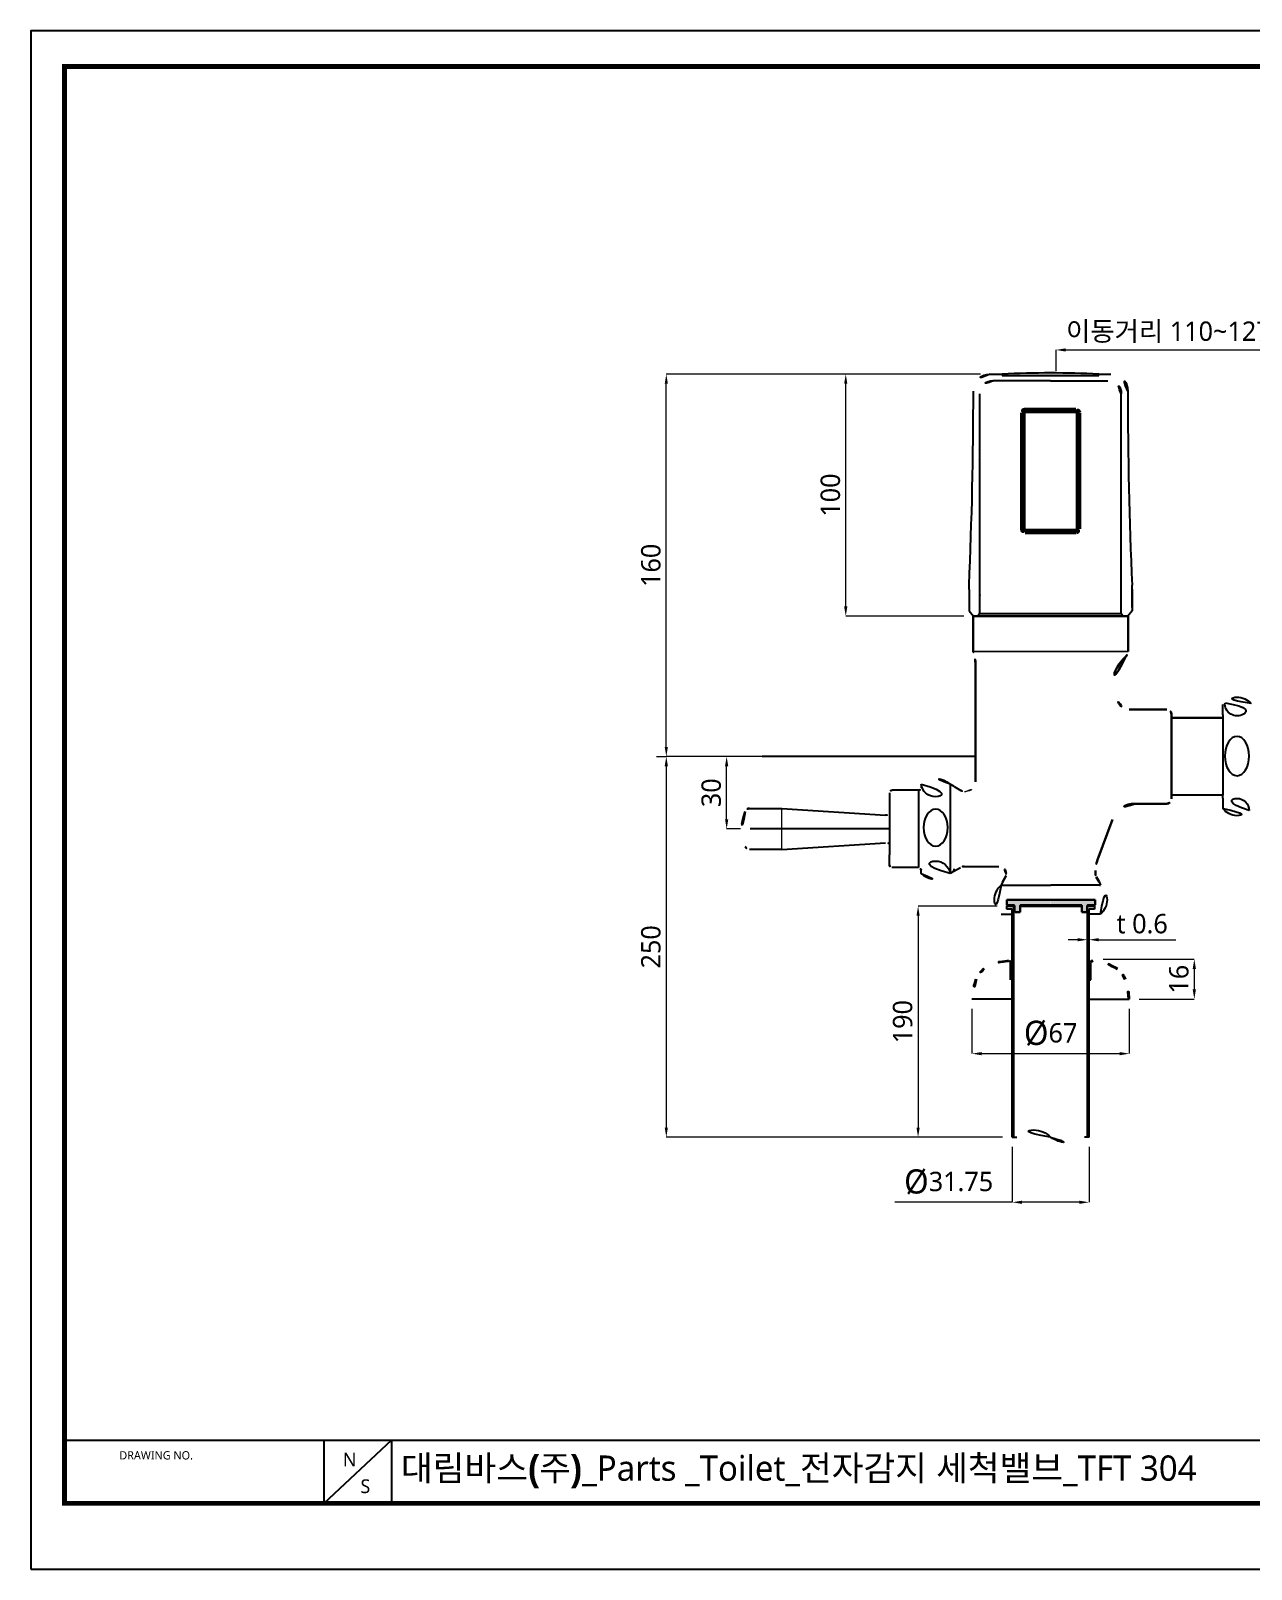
# Model space of a CAD drawing. Extents: x 16296660632 to 16296679194, y -37409619871 to -37409617011.
# Drawn here: x 16296678326 to 16296678831, y -37409617647 to -37409617011 of the extents above; entities that cross this region are included whole.
import ezdxf

# ---------------------------------------------------------------- set-up
doc = ezdxf.new("R2010")
doc.units = 0
doc.header["$LTSCALE"] = 10
doc.header["$MEASUREMENT"] = 0
doc.header["$PDMODE"] = 3
doc.header["$PDSIZE"] = -10
doc.layers.get('0').update_dxf_attribs({"linetype": 'CONTINUOUS'})
doc.layers.get('DEFPOINTS').update_dxf_attribs({"linetype": 'CONTINUOUS'})
for name, color, linetype in [('7보라', 6, 'CONTINUOUS'), ('DIM & TEXT', 4, 'CONTINUOUS'), ('DWG', 7, 'CONTINUOUS')]:
    doc.layers.add(name, color=color, linetype=linetype)
doc.layers.add('THIN LINE', color=3, linetype='CONTINUOUS', lineweight=9)
doc.styles.add('Daelim Dimension', font='')
doc.styles.get('Daelim Dimension').set_extended_font_data('NanumGothic')
doc.dimstyles.new('DEFAULT', dxfattribs={"dimscale": 2, "dimtxt": 2, "dimasz": 2, "dimexe": 0, "dimexo": 2, "dimgap": 1, "dimtad": 1, "dimdec": 1, "dimzin": 9, "dimdsep": 46, "dimtxsty": 'Daelim Dimension', "dimcen": 0.5, "dimclrd": 252, "dimclre": 252, "dimclrt": 3, "dimadec": 1, "dimazin": 0, "dimtfac": 1, "dimtdec": 1, "dimtix": 1, "dimtmove": 0, "dimatfit": 3, "dimfxl": 1, "dimtolj": 1, "dimtzin": 1, "dimlwd": 9, "dimlwe": 9, "dimarcsym": 0})

# ---------------------------------------------------------------- blocks, each defined once
blk = doc.blocks.new('*D0')
at = {"color": 5, "lineweight": 9, "ltscale": 0.5, "transparency": 16777216}
for p, q in [((16296678731.926479, -37409617472.202583), (16296678731.926479, -37409617495.110069)), ((16296678763.676479, -37409617472.202583), (16296678763.676479, -37409617495.110069)), ((16296678731.926479, -37409617495.110069), (16296678683.394291, -37409617495.110069)), ((16296678759.676479, -37409617495.110069), (16296678735.926479, -37409617495.110069))]:
    blk.add_line(p, q, dxfattribs=at)
at = {"color": 5, "ltscale": 0.5, "transparency": 16777216}
for points in [[(16296678735.926479, -37409617494.443413), (16296678735.926479, -37409617495.776733), (16296678731.926479, -37409617495.110069)], [(16296678759.676479, -37409617494.443413), (16296678759.676479, -37409617495.776733), (16296678763.676479, -37409617495.110069)]]:
    blk.add_solid(points, dxfattribs=at)
at = {"layer": 'DEFPOINTS', "color": 0, "ltscale": 0.5, "transparency": 16777216}
for p in [(16296678731.926479, -37409617468.202583), (16296678763.676479, -37409617468.202583), (16296678763.676479, -37409617495.110069)]:
    blk.add_point(p, dxfattribs=at)
at = {"color": 7, "ltscale": 0.5, "transparency": 16777216, "insert": (16296678705.660391, -37409617486.722366), "char_height": 8, "attachment_point": 5, "style": 'Daelim Dimension'}
blk.add_mtext('\\A1;{\\H1.25x;\\C256;Ø}31.75', dxfattribs=at)
blk = doc.blocks.new('*D1')
at = {"color": 5, "lineweight": 9, "ltscale": 0.5, "transparency": 16777216}
for p, q in [((16296678725.70148, -37409617372.68738), (16296678693.02243, -37409617372.68738)), ((16296678693.02243, -37409617376.68738), (16296678693.02243, -37409617464.20258)), ((16296678727.92648, -37409617468.20258), (16296678693.02243, -37409617468.20258))]:
    blk.add_line(p, q, dxfattribs=at)
at = {"color": 5, "ltscale": 0.5, "transparency": 16777216}
for points in [[(16296678692.35576, -37409617376.68738), (16296678693.6891, -37409617376.68738), (16296678693.02243, -37409617372.68738)], [(16296678692.35576, -37409617464.20258), (16296678693.6891, -37409617464.20258), (16296678693.02243, -37409617468.20258)]]:
    blk.add_solid(points, dxfattribs=at)
at = {"layer": 'DEFPOINTS', "color": 0, "ltscale": 0.5, "transparency": 16777216}
for p in [(16296678729.70148, -37409617372.68738), (16296678693.02243, -37409617468.20258), (16296678731.92648, -37409617468.20258)]:
    blk.add_point(p, dxfattribs=at)
at = {"color": 7, "ltscale": 0.5, "transparency": 16777216, "insert": (16296678686.66764, -37409617420.44498), "char_height": 8, "attachment_point": 5, "rotation": 90, "style": 'Daelim Dimension'}
blk.add_mtext('\\A1;190', dxfattribs=at)
blk = doc.blocks.new('*D2')
at = {"color": 5, "lineweight": 9, "ltscale": 0.5, "transparency": 16777216}
for p, q in [((16296678712.79266, -37409617310.844749), (16296678613.93437, -37409617310.844749)), ((16296678613.93437, -37409617336.777733), (16296678613.93437, -37409617314.844749)), ((16296678619.68782, -37409617340.777733), (16296678613.93437, -37409617340.777733))]:
    blk.add_line(p, q, dxfattribs=at)
at = {"color": 5, "ltscale": 0.5, "transparency": 16777216}
for points in [[(16296678613.26771, -37409617314.844749), (16296678614.60104, -37409617314.844749), (16296678613.93437, -37409617310.844749)], [(16296678613.26771, -37409617336.777733), (16296678614.60104, -37409617336.777733), (16296678613.93437, -37409617340.777733)]]:
    blk.add_solid(points, dxfattribs=at)
at = {"layer": 'DEFPOINTS', "color": 0, "ltscale": 0.5, "transparency": 16777216}
for p in [(16296678613.93437, -37409617310.844749), (16296678716.79266, -37409617310.844749), (16296678623.68782, -37409617340.777733)]:
    blk.add_point(p, dxfattribs=at)
at = {"color": 7, "ltscale": 0.5, "transparency": 16777216, "insert": (16296678607.57386, -37409617325.811241), "char_height": 8, "attachment_point": 5, "rotation": 90, "style": 'Daelim Dimension'}
blk.add_mtext('\\A1;30', dxfattribs=at)
blk = doc.blocks.new('*D3')
at = {"color": 5, "lineweight": 9, "ltscale": 0.5, "transparency": 16777216}
for p, q in [((16296678718.86508, -37409617152.762177), (16296678589.000059, -37409617152.762177)), ((16296678589.000059, -37409617306.844749), (16296678589.000059, -37409617156.762177)), ((16296678651.277769, -37409617310.844749), (16296678589.000059, -37409617310.844749))]:
    blk.add_line(p, q, dxfattribs=at)
at = {"color": 5, "ltscale": 0.5, "transparency": 16777216}
for points in [[(16296678588.333389, -37409617156.762177), (16296678589.666719, -37409617156.762177), (16296678589.000059, -37409617152.762177)], [(16296678588.333389, -37409617306.844749), (16296678589.666719, -37409617306.844749), (16296678589.000059, -37409617310.844749)]]:
    blk.add_solid(points, dxfattribs=at)
at = {"layer": 'DEFPOINTS', "color": 0, "ltscale": 0.5, "transparency": 16777216}
for p in [(16296678589.000059, -37409617152.762177), (16296678722.86508, -37409617152.762177), (16296678655.277769, -37409617310.844749)]:
    blk.add_point(p, dxfattribs=at)
at = {"color": 7, "ltscale": 0.5, "transparency": 16777216, "insert": (16296678582.645269, -37409617231.803467), "char_height": 8, "attachment_point": 5, "rotation": 90, "style": 'Daelim Dimension'}
blk.add_mtext('\\A1;160', dxfattribs=at)
blk = doc.blocks.new('*D4')
at = {"color": 5, "lineweight": 9, "ltscale": 0.5, "transparency": 16777216}
for p, q in [((16296678714.86508, -37409617152.76218), (16296678663.13996, -37409617152.76218)), ((16296678663.13996, -37409617248.76387), (16296678663.13996, -37409617156.76218)), ((16296678711.86652, -37409617252.76387), (16296678663.13996, -37409617252.76387))]:
    blk.add_line(p, q, dxfattribs=at)
at = {"color": 5, "ltscale": 0.5, "transparency": 16777216}
for points in [[(16296678662.47329, -37409617156.76218), (16296678663.80663, -37409617156.76218), (16296678663.13996, -37409617152.76218)], [(16296678662.47329, -37409617248.76387), (16296678663.80663, -37409617248.76387), (16296678663.13996, -37409617252.76387)]]:
    blk.add_solid(points, dxfattribs=at)
at = {"layer": 'DEFPOINTS', "color": 0, "ltscale": 0.5, "transparency": 16777216}
for p in [(16296678663.13996, -37409617152.76218), (16296678718.86508, -37409617152.76218), (16296678715.86652, -37409617252.76387)]:
    blk.add_point(p, dxfattribs=at)
at = {"color": 7, "ltscale": 0.5, "transparency": 16777216, "insert": (16296678656.81379, -37409617202.76302), "char_height": 8, "attachment_point": 5, "rotation": 90, "style": 'Daelim Dimension'}
blk.add_mtext('\\A1;100', dxfattribs=at)
blk = doc.blocks.new('*D5')
at = {"color": 5, "lineweight": 9, "ltscale": 0.5, "transparency": 16777216}
for p, q in [((16296678585.000059, -37409617310.844749), (16296678589.000059, -37409617310.844749)), ((16296678589.000059, -37409617314.844749), (16296678589.000059, -37409617464.202583)), ((16296678696.081949, -37409617468.202583), (16296678589.000059, -37409617468.202583))]:
    blk.add_line(p, q, dxfattribs=at)
at = {"color": 5, "ltscale": 0.5, "transparency": 16777216}
for points in [[(16296678588.333389, -37409617314.844749), (16296678589.666719, -37409617314.844749), (16296678589.000059, -37409617310.844749)], [(16296678588.333389, -37409617464.202583), (16296678589.666719, -37409617464.202583), (16296678589.000059, -37409617468.202583)]]:
    blk.add_solid(points, dxfattribs=at)
at = {"layer": 'DEFPOINTS', "color": 0, "ltscale": 0.5, "transparency": 16777216}
for p in [(16296678589.000059, -37409617310.844749), (16296678589.000059, -37409617468.202583), (16296678700.081949, -37409617468.202583)]:
    blk.add_point(p, dxfattribs=at)
at = {"color": 7, "ltscale": 0.5, "transparency": 16777216, "insert": (16296678582.645269, -37409617389.523666), "char_height": 8, "attachment_point": 5, "rotation": 90, "style": 'Daelim Dimension'}
blk.add_mtext('\\A1;250', dxfattribs=at)
blk = doc.blocks.new('*D6')
at = {"color": 5, "lineweight": 9, "ltscale": 0.5, "transparency": 16777216}
for p, q in [((16296678750.017111, -37409617151.462173), (16296678750.017111, -37409617142.75103)), ((16296678754.017111, -37409617142.75103), (16296678865.33725, -37409617142.75103)), ((16296678869.33725, -37409617269.36747), (16296678869.33725, -37409617142.75103))]:
    blk.add_line(p, q, dxfattribs=at)
at = {"color": 5, "ltscale": 0.5, "transparency": 16777216}
for points in [[(16296678754.017111, -37409617142.084373), (16296678754.017111, -37409617143.417686), (16296678750.017111, -37409617142.75103)], [(16296678865.33725, -37409617142.084373), (16296678865.33725, -37409617143.417686), (16296678869.33725, -37409617142.75103)]]:
    blk.add_solid(points, dxfattribs=at)
at = {"layer": 'DEFPOINTS', "color": 0, "ltscale": 0.5, "transparency": 16777216}
for p in [(16296678869.33725, -37409617142.75103), (16296678750.017111, -37409617155.462173), (16296678869.33725, -37409617273.36747)]:
    blk.add_point(p, dxfattribs=at)
at = {"color": 7, "ltscale": 0.5, "transparency": 16777216, "insert": (16296678806.176649, -37409617135.43486), "char_height": 8, "attachment_point": 5, "style": 'Daelim Dimension'}
blk.add_mtext('\\A1;이동거리 110~127mm', dxfattribs=at)
blk = doc.blocks.new('*D7')
at = {"color": 5, "lineweight": 9, "ltscale": 0.5, "transparency": 16777216}
for p, q in [((16296678769.521601, -37409617394.664253), (16296678807.15049, -37409617394.664253)), ((16296678807.15049, -37409617398.664253), (16296678807.15049, -37409617407.129143)), ((16296678784.301479, -37409617411.129143), (16296678807.15049, -37409617411.129143))]:
    blk.add_line(p, q, dxfattribs=at)
at = {"color": 5, "ltscale": 0.5, "transparency": 16777216}
for points in [[(16296678806.48382, -37409617398.664253), (16296678807.81715, -37409617398.664253), (16296678807.15049, -37409617394.664253)], [(16296678806.48382, -37409617407.129143), (16296678807.81715, -37409617407.129143), (16296678807.15049, -37409617411.129143)]]:
    blk.add_solid(points, dxfattribs=at)
at = {"layer": 'DEFPOINTS', "color": 0, "ltscale": 0.5, "transparency": 16777216}
for p in [(16296678765.521601, -37409617394.664253), (16296678780.301479, -37409617411.129143), (16296678807.15049, -37409617411.129143)]:
    blk.add_point(p, dxfattribs=at)
at = {"color": 7, "ltscale": 0.5, "transparency": 16777216, "insert": (16296678800.7957, -37409617402.89669), "char_height": 8, "attachment_point": 5, "rotation": 90, "style": 'Daelim Dimension'}
blk.add_mtext('\\A1;16', dxfattribs=at)
blk = doc.blocks.new('*D8')
at = {"color": 5, "lineweight": 9, "ltscale": 0.5, "transparency": 16777216}
for p, q in [((16296678715.301479, -37409617415.129227), (16296678715.301479, -37409617433.67189)), ((16296678780.301479, -37409617415.129227), (16296678780.301479, -37409617433.67189)), ((16296678719.301479, -37409617433.67189), (16296678776.301479, -37409617433.67189))]:
    blk.add_line(p, q, dxfattribs=at)
at = {"color": 5, "ltscale": 0.5, "transparency": 16777216}
for points in [[(16296678719.301479, -37409617433.005234), (16296678719.301479, -37409617434.338547), (16296678715.301479, -37409617433.67189)], [(16296678776.301479, -37409617433.005234), (16296678776.301479, -37409617434.338547), (16296678780.301479, -37409617433.67189)]]:
    blk.add_solid(points, dxfattribs=at)
at = {"layer": 'DEFPOINTS', "color": 0, "ltscale": 0.5, "transparency": 16777216}
for p in [(16296678715.301479, -37409617411.129227), (16296678780.301479, -37409617411.129227), (16296678780.301479, -37409617433.67189)]:
    blk.add_point(p, dxfattribs=at)
at = {"color": 7, "ltscale": 0.5, "transparency": 16777216, "insert": (16296678747.801479, -37409617425.284187), "char_height": 8, "attachment_point": 5, "style": 'Daelim Dimension'}
blk.add_mtext('\\A1;{\\H1.25x;\\C256;Ø}67', dxfattribs=at)
blk = doc.blocks.new('*D9')
at = {"color": 5, "lineweight": 9, "ltscale": 0.5, "transparency": 16777216}
for p, q in [((16296678758.97648, -37409617386.568748), (16296678754.97648, -37409617386.568748)), ((16296678762.97648, -37409617388.243446), (16296678762.97648, -37409617386.568748)), ((16296678762.97648, -37409617386.568748), (16296678763.676479, -37409617386.568748)), ((16296678763.676479, -37409617388.243446), (16296678763.676479, -37409617386.568748)), ((16296678767.676479, -37409617386.568748), (16296678799.46781, -37409617386.568748))]:
    blk.add_line(p, q, dxfattribs=at)
at = {"color": 5, "ltscale": 0.5, "transparency": 16777216}
for points in [[(16296678758.97648, -37409617385.902077), (16296678758.97648, -37409617387.235413), (16296678762.97648, -37409617386.568748)], [(16296678767.676479, -37409617385.902077), (16296678767.676479, -37409617387.235413), (16296678763.676479, -37409617386.568748)]]:
    blk.add_solid(points, dxfattribs=at)
at = {"layer": 'DEFPOINTS', "color": 0, "ltscale": 0.5, "transparency": 16777216}
for p in [(16296678762.97648, -37409617384.243446), (16296678763.676479, -37409617384.243446), (16296678763.676479, -37409617386.568748)]:
    blk.add_point(p, dxfattribs=at)
at = {"color": 7, "ltscale": 0.5, "transparency": 16777216, "insert": (16296678785.60515, -37409617380.00795), "char_height": 8, "attachment_point": 5, "style": 'Daelim Dimension'}
blk.add_mtext('\\A1;t 0.6', dxfattribs=at)

msp = doc.modelspace()

# ---------------------------------------------------------------- hatches: boundary and pattern name
at = {"lineweight": -3}
h = msp.add_hatch(color=4, dxfattribs=at)
h.set_gradient(color1=(13, 242, 242), one_color=1, tint=1)
h.paths.add_polyline_path([(16296678767.765091, -37409617153.262177), (16296678767.765091, -37409617152.762177, 0.0242913313), (16296678727.765091, -37409617152.762177), (16296678727.765091, -37409617153.262177)])
h = msp.add_hatch(color=5, dxfattribs=at)
h.set_gradient(color1=(0, 0, 255), one_color=1, tint=1, name='INVSPHERICAL')
h.paths.add_polyline_path([(16296678729.63838, -37409617370.121048), (16296678729.63838, -37409617372.121048, 0.4142135624), (16296678729.838381, -37409617372.321037), (16296678732.688379, -37409617372.321037, -0.4142135624), (16296678732.88838, -37409617372.521049), (16296678732.88838, -37409617374.921043, 0.4142135624), (16296678733.088381, -37409617375.121048), (16296678735.13838, -37409617375.121048), (16296678735.13838, -37409617372.321037), (16296678747.801479, -37409617372.321037), (16296678747.801479, -37409617370.121048)])
h.paths.add_polyline_path([(16296678747.88838, -37409617370.121048), (16296678747.88838, -37409617372.321037), (16296678760.63838, -37409617372.321037), (16296678760.63838, -37409617375.121048), (16296678762.688379, -37409617375.121048, 0.4142135624), (16296678762.88838, -37409617374.921043), (16296678762.88838, -37409617372.521049, -0.4142135624), (16296678763.088381, -37409617372.321037), (16296678765.938379, -37409617372.321037, 0.4142135624), (16296678766.13838, -37409617372.121048), (16296678766.13838, -37409617370.121048)])

# ---------------------------------------------------------------- linework, layer by layer
at = {"color": 0, "linetype": 'ByBlock', "lineweight": -3}
for p, q in [((16296678722.86508, -37409617152.762177), (16296678727.765091, -37409617152.762177)), ((16296678767.765091, -37409617152.762177), (16296678772.665079, -37409617152.762177)), ((16296678718.565081, -37409617251.762177), (16296678718.565081, -37409617160.962173)), ((16296678747.765091, -37409617155.462173), (16296678724.065081, -37409617155.462173)), ((16296678747.765091, -37409617155.462173), (16296678771.46508, -37409617155.462173)), ((16296678776.96508, -37409617251.762177), (16296678776.96508, -37409617160.962173)), ((16296678718.266001, -37409617183.863182), (16296678718.565081, -37409617183.564087)), ((16296678718.266001, -37409617188.10582), (16296678718.565081, -37409617187.80674)), ((16296678714.065081, -37409617241.84594), (16296678714.065081, -37409617239.984093)), ((16296678714.065081, -37409617241.84594), (16296678714.065081, -37409617239.984093)), ((16296678714.065081, -37409617241.84594), (16296678714.065081, -37409617249.84594)), ((16296678714.065081, -37409617241.84594), (16296678714.065081, -37409617249.84594)), ((16296678718.565081, -37409617243.962173), (16296678718.565081, -37409617244.262177)), ((16296678781.45414, -37409617249.284248), (16296678781.45414, -37409617241.584251)), ((16296678781.46508, -37409617241.84594), (16296678781.46508, -37409617239.984093)), ((16296678781.46508, -37409617241.84594), (16296678781.46508, -37409617249.84594)), ((16296678714.065081, -37409617249.84594), (16296678714.065081, -37409617250.632172)), ((16296678714.065081, -37409617250.632172), (16296678715.86508, -37409617252.762177)), ((16296678718.565081, -37409617246.962173), (16296678718.565081, -37409617246.662178)), ((16296678776.96508, -37409617246.962173), (16296678776.96508, -37409617247.062172)), ((16296678781.46508, -37409617250.632172), (16296678779.665079, -37409617252.762177)), ((16296678781.46508, -37409617249.84594), (16296678781.46508, -37409617250.632172)), ((16296678718.565081, -37409617251.762177), (16296678717.565081, -37409617252.762177)), ((16296678718.565081, -37409617251.762177), (16296678776.96508, -37409617251.762177)), ((16296678776.96508, -37409617251.762177), (16296678777.96508, -37409617252.762177)), ((16296678777.305651, -37409617252.102753), (16296678777.30941, -37409617252.098984))]:
    msp.add_line(p, q, dxfattribs=at)
at = {"color": 0, "lineweight": -3}
for p, q in [((16296678727.765091, -37409617152.762177), (16296678727.765091, -37409617153.262177)), ((16296678727.765091, -37409617153.262177), (16296678767.765091, -37409617153.262177)), ((16296678767.765091, -37409617153.262177), (16296678767.765091, -37409617152.762177)), ((16296678727.335011, -37409617376.0681), (16296678731.926479, -37409617376.0681)), ((16296678729.701481, -37409617373.887367), (16296678729.701481, -37409617372.687378)), ((16296678729.701481, -37409617372.687378), (16296678732.88838, -37409617372.687378)), ((16296678731.72648, -37409617373.887367), (16296678729.701481, -37409617373.887367)), ((16296678732.62648, -37409617373.887367), (16296678732.62648, -37409617372.687378)), ((16296678735.13838, -37409617372.687378), (16296678760.63838, -37409617372.687378)), ((16296678762.88838, -37409617372.687378), (16296678765.90148, -37409617372.687378)), ((16296678762.97648, -37409617373.887367), (16296678762.97648, -37409617372.687378)), ((16296678768.335011, -37409617376.0681), (16296678763.676479, -37409617376.0681)), ((16296678765.90148, -37409617373.887367), (16296678763.87648, -37409617373.887367)), ((16296678765.90148, -37409617372.687378), (16296678765.90148, -37409617373.887367))]:
    msp.add_line(p, q, dxfattribs=at)
at = {"color": 0, "lineweight": 80}
for p, q in [((16296678737.265091, -37409617167.762177), (16296678758.265091, -37409617167.762177)), ((16296678736.265091, -37409617216.762177), (16296678736.265091, -37409617168.762177)), ((16296678759.265091, -37409617168.762177), (16296678759.265091, -37409617216.762177)), ((16296678758.265091, -37409617217.762177), (16296678737.265091, -37409617217.762177))]:
    msp.add_line(p, q, dxfattribs=at)
at = {"color": 0, "lineweight": 30}
for p, q in [((16296678715.84634, -37409617252.763893), (16296678717.565081, -37409617252.762177)), ((16296678715.84634, -37409617252.763893), (16296678715.84634, -37409617267.549362)), ((16296678777.96508, -37409617252.762177), (16296678779.76548, -37409617252.763893)), ((16296678779.76548, -37409617252.763893), (16296678779.76548, -37409617267.363823)), ((16296678780.30591, -37409617291.344749), (16296678783.26346, -37409617291.344749)), ((16296678782.30591, -37409617291.344749), (16296678795.76346, -37409617291.344749)), ((16296678797.76346, -37409617310.844749), (16296678797.76346, -37409617293.344749)), ((16296678797.76346, -37409617310.844749), (16296678797.76346, -37409617328.344749)), ((16296678782.719299, -37409617330.344749), (16296678795.76346, -37409617330.344749)), ((16296678766.13838, -37409617370.121048), (16296678729.63838, -37409617370.121048)), ((16296678729.63838, -37409617370.121048), (16296678729.63838, -37409617372.121048)), ((16296678766.13838, -37409617372.121048), (16296678766.13838, -37409617370.121048)), ((16296678729.838381, -37409617372.321037), (16296678732.688379, -37409617372.321037)), ((16296678732.88838, -37409617374.921043), (16296678732.88838, -37409617372.521049)), ((16296678733.088381, -37409617375.121048), (16296678735.13838, -37409617375.121048)), ((16296678735.13838, -37409617372.321037), (16296678760.63838, -37409617372.321037)), ((16296678735.13838, -37409617372.321037), (16296678735.13838, -37409617375.121048)), ((16296678760.63838, -37409617375.121048), (16296678760.63838, -37409617372.321037)), ((16296678760.63838, -37409617375.121048), (16296678762.688379, -37409617375.121048)), ((16296678762.88838, -37409617374.921043), (16296678762.88838, -37409617372.521049)), ((16296678763.088381, -37409617372.321037), (16296678765.938379, -37409617372.321037))]:
    msp.add_line(p, q, dxfattribs=at)
at = {"color": 0, "linetype": 'ByBlock', "lineweight": 30}
msp.add_line((16296678717.565081, -37409617252.762177), (16296678777.96508, -37409617252.762177), dxfattribs=at)
at = {"color": 0, "lineweight": -2}
for p, q in [((16296678779.76548, -37409617267.363823), (16296678715.84634, -37409617267.549362)), ((16296678818.91082, -37409617294.793709), (16296678818.91082, -37409617326.793709)), ((16296678716.79266, -37409617310.844749), (16296678628.63961, -37409617310.844749)), ((16296678693.248091, -37409617324.786293), (16296678693.248091, -37409617356.786293)), ((16296678707.872709, -37409617323.265549), (16296678706.248091, -37409617322.328087)), ((16296678706.248091, -37409617323.286293), (16296678706.248091, -37409617358.286293)), ((16296678818.91082, -37409617326.793709), (16296678797.76346, -37409617326.793709)), ((16296678681.248091, -37409617330.036293), (16296678681.248091, -37409617351.536293)), ((16296678829.79952, -37409617333.481483), (16296678829.79952, -37409617333.483109)), ((16296678681.248091, -37409617340.777733), (16296678623.68782, -37409617340.777733)), ((16296678707.748091, -37409617358.286293), (16296678706.248091, -37409617359.244499)), ((16296678727.872709, -37409617362.765549), (16296678727.335011, -37409617364.0681)), ((16296678767.80591, -37409617362.694748), (16296678768.335011, -37409617364.0681))]:
    msp.add_line(p, q, dxfattribs=at)
at = {"lineweight": 30}
for p, q in [((16296678716.79266, -37409617272.497917), (16296678716.79266, -37409617319.344749)), ((16296678716.79266, -37409617319.344749), (16296678716.79266, -37409617321.265549))]:
    msp.add_line(p, q, dxfattribs=at)
at = {"lineweight": 18}
msp.add_line((16296678712.14065, -37409617325.265549), (16296678712.79266, -37409617325.265549), dxfattribs=at)
at = {"color": 0, "lineweight": 30, "ltscale": 0.05}
for p, q in [((16296678773.341949, -37409617336.871223), (16296678767.16419, -37409617353.549049)), ((16296678766.30591, -37409617359.560783), (16296678766.30591, -37409617358.005737)), ((16296678767.80591, -37409617362.694748), (16296678766.57386, -37409617360.560783))]:
    msp.add_line(p, q, dxfattribs=at)
for p, q in [((16296678731.926479, -37409617468.202583), (16296678733.838619, -37409617468.202583)), ((16296678763.676479, -37409617468.202583), (16296678761.838619, -37409617468.202583))]:
    msp.add_line(p, q)
at = {"color": 5}
msp.add_line((16296678340.380501, -37409617593.523743), (16296679039.296881, -37409617593.523743), dxfattribs=at)
at = {"color": 5, "ltscale": 40}
for p, q in [((16296678447.514759, -37409617593.523743), (16296678447.514759, -37409617619.678864)), ((16296678447.514759, -37409617593.523743), (16296678447.514759, -37409617619.678864)), ((16296678475.507231, -37409617593.523743), (16296678447.514759, -37409617619.678864)), ((16296678475.507231, -37409617593.523743), (16296678447.514759, -37409617619.678864)), ((16296678475.507231, -37409617593.523743), (16296678475.507231, -37409617619.678864)), ((16296678475.507231, -37409617593.523743), (16296678475.507231, -37409617619.678864))]:
    msp.add_line(p, q, dxfattribs=at)
at = {"ltscale": 0.5}
msp.add_lwpolyline([(16296678326.422911, -37409617646.81292), (16296679194.422911, -37409617646.81292), (16296679194.422911, -37409617010.81292), (16296678326.422911, -37409617010.81292)], close=True, dxfattribs=at)
at = {"color": 5, "linetype": 'ByBlock', "lineweight": 200, "const_width": 2}
msp.add_lwpolyline([(16296678340.380501, -37409617619.579964), (16296679180.380501, -37409617619.579964), (16296679180.380501, -37409617025.579964), (16296678340.380501, -37409617025.579964)], close=True, dxfattribs=at)
at = {"color": 0, "linetype": 'ByBlock', "lineweight": -3}
for centre, radius, start, end in [((16296678722.86508, -37409617159.762177), 7, 90, 180), ((16296678772.665079, -37409617159.762177), 7, 0, 90), ((16296676967.27294, -37409617160.658836), 1748.592378, 357.399918942, 0.029287849), ((16296678724.065081, -37409617160.962173), 5.5, 90, 180), ((16296678771.46508, -37409617160.962173), 5.5, 0, 90), ((16296680528.257231, -37409617160.658836), 1748.592378, 179.970712151, 182.600081058)]:
    msp.add_arc(centre, radius, start, end, dxfattribs=at)
at = {"color": 0, "lineweight": -3}
for centre, radius, start, end in [((16296678747.765091, -37409617564.188751), 411.912404, 87.216988342, 92.783011658), ((16296678731.72648, -37409617374.087379), 0.2, 0, 90)]:
    msp.add_arc(centre, radius, start, end, dxfattribs=at)
at = {"color": 0, "lineweight": 80}
for centre, start, end in [((16296678737.265091, -37409617168.762177), 90, 180), ((16296678758.265091, -37409617168.762177), 0, 90), ((16296678737.265091, -37409617216.762177), 180, 270), ((16296678758.265091, -37409617216.762177), 270, 0)]:
    msp.add_arc(centre, 1, start, end, dxfattribs=at)
at = {"lineweight": 30}
for centre, radius, start, end in [((16296678717.34634, -37409617267.549362), 1.5, 180, 198.242182011), ((16296678698.613291, -37409617273.723732), 18.224353, 4.203295832, 18.242182011), ((16296678789.024599, -37409617280.853493), 15.227916, 132.263750251, 216.175628622), ((16296678776.76548, -37409617267.363823), 3, 312.263750251, 0), ((16296678715.29266, -37409617272.497917), 1.5, 0, 4.203295832)]:
    msp.add_arc(centre, radius, start, end, dxfattribs=at)
at = {"color": 3}
msp.add_arc((16296678776.612459, -37409617287.880463), 1, 193.724833956, 202.577126836, dxfattribs=at)
at = {"color": 0, "lineweight": 30}
for centre, radius, start, end in [((16296678795.76346, -37409617293.344749), 2, 0, 90), ((16296678782.719299, -37409617340.344749), 10, 90, 159.674608609), ((16296678795.76346, -37409617328.344749), 2, 270, 0), ((16296678729.838381, -37409617372.121048), 0.2, 180, 270), ((16296678732.688379, -37409617372.521049), 0.2, 0, 90), ((16296678733.088381, -37409617374.921043), 0.2, 180, 270), ((16296678762.688379, -37409617374.921043), 0.2, 270, 0), ((16296678763.088381, -37409617372.521049), 0.2, 90, 180), ((16296678765.938379, -37409617372.121048), 0.2, 270, 0)]:
    msp.add_arc(centre, radius, start, end, dxfattribs=at)
at = {"lineweight": 18}
msp.add_arc((16296678712.79266, -37409617321.265549), 4, 270, 0, dxfattribs=at)
at = {"color": 0, "lineweight": 30, "ltscale": 0.05}
for centre, radius, start, end in [((16296678778.30591, -37409617358.005737), 12, 158.198549927, 180), ((16296678768.30591, -37409617359.560783), 2, 180, 209.999985077)]:
    msp.add_arc(centre, radius, start, end, dxfattribs=at)
at = {"color": 0}
msp.add_arc((16296678763.87648, -37409617374.087379), 0.2, 90, 180, dxfattribs=at)
at = {"layer": '7보라', "color": 0, "lineweight": 30}
msp.add_arc((16296678780.30591, -37409617286.344749), 5, 202.577126836, 270, dxfattribs=at)
at = {"layer": 'DIM & TEXT', "color": 0, "lineweight": 30}
for centre, radius, start, end in [((16296678623.412689, -37409617334.293159), 2, 90, 159.717969044), ((16296678641.00157, -37409617340.793159), 20.751501, 159.717969044, 200.282030956), ((16296678623.412689, -37409617347.293159), 2, 200.282030956, 270)]:
    msp.add_arc(centre, radius, start, end, dxfattribs=at)
at = {"layer": 'DWG', "color": 0, "lineweight": 30}
for p, q in [((16296678797.76346, -37409617294.793709), (16296678818.91082, -37409617294.793709)), ((16296678727.872709, -37409617362.765549), (16296678729.104759, -37409617360.631569))]:
    msp.add_line(p, q, dxfattribs=at)
at = {"layer": 'DWG', "color": 0}
for p, q in [((16296678818.91082, -37409617293.543709), (16296678818.91082, -37409617289.293709)), ((16296678818.91082, -37409617293.543709), (16296678818.91082, -37409617294.793709)), ((16296678693.248091, -37409617324.786293), (16296678682.248091, -37409617324.786293)), ((16296678694.248091, -37409617322.328087), (16296678694.248091, -37409617323.786293)), ((16296678706.248091, -37409617322.328087), (16296678706.248091, -37409617323.286293)), ((16296678707.872709, -37409617323.265549), (16296678710.64065, -37409617324.863617)), ((16296678818.91082, -37409617328.043709), (16296678818.91082, -37409617326.793709)), ((16296678623.412689, -37409617332.293159), (16296678636.79497, -37409617332.293159)), ((16296678636.79497, -37409617332.293159), (16296678679.540159, -37409617335.021584)), ((16296678818.91082, -37409617328.043709), (16296678818.91082, -37409617332.293709)), ((16296678636.79497, -37409617349.293159), (16296678623.412689, -37409617349.293159)), ((16296678636.79497, -37409617349.293159), (16296678679.540159, -37409617346.564743)), ((16296678693.248091, -37409617356.786293), (16296678682.248091, -37409617356.786293)), ((16296678694.248091, -37409617359.244499), (16296678694.248091, -37409617357.786293)), ((16296678706.248091, -37409617359.244499), (16296678706.248091, -37409617358.286293)), ((16296678707.748091, -37409617358.286293), (16296678710.516029, -37409617356.688217)), ((16296678707.748091, -37409617358.286293), (16296678710.516029, -37409617356.688217)), ((16296678707.748091, -37409617357.286293), (16296678707.748091, -37409617358.286293)), ((16296678712.14065, -37409617356.265549), (16296678726.372709, -37409617356.265549)), ((16296678727.685011, -37409617364.0681), (16296678727.335011, -37409617364.0681)), ((16296678727.685011, -37409617364.0681), (16296678747.835011, -37409617364.0681)), ((16296678729.372709, -37409617359.631569), (16296678729.372709, -37409617359.265549)), ((16296678767.98501, -37409617364.0681), (16296678747.835011, -37409617364.0681)), ((16296678767.98501, -37409617364.0681), (16296678768.335011, -37409617364.0681)), ((16296678764.051479, -37409617411.129227), (16296678780.301479, -37409617411.129227))]:
    msp.add_line(p, q, dxfattribs=at)
at = {"layer": 'DWG'}
for p, q in [((16296678681.248091, -37409617325.786293), (16296678681.248091, -37409617330.036293)), ((16296678681.248091, -37409617355.786293), (16296678681.248091, -37409617351.536293)), ((16296678731.926479, -37409617468.202583), (16296678731.926479, -37409617374.087379)), ((16296678732.62648, -37409617468.202583), (16296678732.62648, -37409617373.887367)), ((16296678762.97648, -37409617468.202583), (16296678762.97648, -37409617373.887367)), ((16296678763.676479, -37409617468.202583), (16296678763.676479, -37409617374.087379)), ((16296678731.15148, -37409617403.129227), (16296678731.15148, -37409617396.148247)), ((16296678731.451481, -37409617403.129227), (16296678731.451481, -37409617396.148247)), ((16296678764.15148, -37409617403.129227), (16296678764.15148, -37409617396.148247)), ((16296678764.451481, -37409617403.129227), (16296678764.451481, -37409617396.148247)), ((16296678764.15148, -37409617403.129227), (16296678764.451481, -37409617403.129227)), ((16296678731.551479, -37409617411.129227), (16296678715.301479, -37409617411.129227))]:
    msp.add_line(p, q, dxfattribs=at)
at = {"layer": 'DWG', "color": 0}
for centre, radius, start, end in [((16296678824.91082, -37409617293.793709), 7.5, 39.905601695, 143.130146067), ((16296678700.248091, -37409617329.036293), 9, 48.18962464, 131.81037536), ((16296678693.248091, -37409617323.786293), 1, 270, 0), ((16296678712.14065, -37409617322.265549), 3, 240.000069564, 270), ((16296678824.91082, -37409617327.793709), 7.5, 216.869853933, 320.094398305), ((16296678679.79497, -37409617331.029694), 4, 266.347807385, 291.301759922), ((16296678679.79497, -37409617350.556618), 4, 68.698240078, 93.652192615), ((16296678693.248091, -37409617357.786293), 1, 0, 90), ((16296678700.248091, -37409617352.536293), 9, 228.18962464, 311.81037536), ((16296678732.505461, -37409617370.0681), 7.920455, 130.752947569, 229.247052431), ((16296678763.164551, -37409617370.0681), 7.920455, 310.752947569, 49.247052431), ((16296678731.301479, -37409617415.129227), 20, 92.564084696, 123.792150307), ((16296678731.301479, -37409617415.129227), 19.7, 92.564084696, 123.792150307), ((16296678745.26396, -37409617412.629227), 30, 160.992997474, 177.133840127), ((16296678745.26396, -37409617412.629227), 29.7, 160.992997474, 177.133840127), ((16296678726.22332, -37409617406.473701), 10, 127.196436154, 158.807403269), ((16296678726.22332, -37409617406.473701), 9.7, 127.196436154, 158.807403269), ((16296678769.37965, -37409617406.473701), 9.7, 21.192596731, 52.803563846), ((16296678769.37965, -37409617406.473701), 10, 21.192596731, 52.803563846), ((16296678750.33901, -37409617412.629227), 29.7, 2.866159873, 19.007002526), ((16296678750.33901, -37409617412.629227), 30, 2.866159873, 19.007002526), ((16296678740.820049, -37409617474.858177), 9.645598, 43.631413393, 136.368586607), ((16296678754.820049, -37409617457.747368), 12.592526, 236.126528072, 303.873471928)]:
    msp.add_arc(centre, radius, start, end, dxfattribs=at)
at = {"layer": 'DWG', "color": 0, "lineweight": -3}
for centre, radius, start, end in [((16296678824.84477, -37409617289.040718), 5.019834, 174.93929885, 6.142971519), ((16296678700.255489, -37409617321.44165), 6.063882, 188.324263087, 351.675736913), ((16296678824.79656, -37409617333.131302), 5.001562, 0.161739067, 177.836996028), ((16296678700.255489, -37409617360.096893), 6.061456, 8.165710602, 171.834289398)]:
    msp.add_arc(centre, radius, start, end, dxfattribs=at)
at = {"layer": 'DWG'}
for centre, radius, start, end in [((16296678682.248091, -37409617325.786293), 1, 90, 180), ((16296678682.248091, -37409617355.786293), 1, 180, 270), ((16296678712.016029, -37409617359.286293), 3, 90, 119.999930436), ((16296678730.451481, -37409617396.148247), 1, 0, 92.564084696), ((16296678730.451481, -37409617396.148247), 0.7, 0, 92.564084696), ((16296678765.15148, -37409617396.148247), 1, 87.435915304, 180), ((16296678765.15148, -37409617396.148247), 0.7, 87.435915304, 180), ((16296678764.301479, -37409617415.129227), 19.7, 56.207849693, 87.435915304), ((16296678764.301479, -37409617415.129227), 20, 56.207849693, 87.435915304)]:
    msp.add_arc(centre, radius, start, end, dxfattribs=at)
at = {"layer": 'DWG', "color": 0, "lineweight": 30}
for centre, radius, start, end in [((16296678726.372709, -37409617359.265549), 3, 0, 90), ((16296678727.372709, -37409617359.631569), 2, 330.000014923, 0)]:
    msp.add_arc(centre, radius, start, end, dxfattribs=at)
at = {"layer": 'DWG', "color": 0, "lineweight": -3, "extrusion": (0, 0, -1)}
for centre, major_axis, ratio in [((16296678824.79952, -37409617310.635437), (0, 8.125), 0.6153846154), ((16296678700.29879, -37409617340.248528), (0, 7.625), 0.6557377049)]:
    msp.add_ellipse(centre, major_axis=major_axis, ratio=ratio, dxfattribs=at)
at = {"layer": 'THIN LINE', "color": 0}
msp.add_line((16296678636.79497, -37409617349.293159), (16296678636.79497, -37409617332.293159), dxfattribs=at)

# ---------------------------------------------------------------- texts
at = {"color": 5, "ltscale": 40, "style": 'Daelim Dimension'}
msp.add_text('DRAWING NO.', height=3.42534836, dxfattribs=at).set_placement((16296678363.01104, -37409617601.436653))
at = {"char_height": 5.675567, "width": 7.92086926, "attachment_point": 1, "style": 'Daelim Dimension'}
for s, insert in [('N', (16296678455.34717, -37409617598.622231)), ('S', (16296678462.64546, -37409617609.66188))]:
    msp.add_mtext(s, dxfattribs=dict(at, insert=insert))
at = {"color": 2, "insert": (16296678479.380739, -37409617599.785629), "char_height": 10.4483925, "width": 618.03770577, "attachment_point": 1, "style": 'Daelim Dimension'}
msp.add_mtext('{\\fPretendard Variable SemiBold|b0|i0|c129|p2;대림바스(주)}_Parts _Toilet_{\\fGulim|b0|i0|c129|p50;전자감지 세척밸브}_TFT 304', dxfattribs=at)

# ---------------------------------------------------------------- dimensions: what is measured, and where the dimension line sits
at = {"color": 5, "ltscale": 0.5}
for base, p1, p2, text, picture, middle in [((16296678869.33725, -37409617142.75103), (16296678750.017111, -37409617155.462173), (16296678869.33725, -37409617273.36747), '이동거리 110~127mm', '*D6', (16296678806.176649, -37409617142.75103)), ((16296678763.676479, -37409617386.568748), (16296678762.97648, -37409617384.243446), (16296678763.676479, -37409617384.243446), 't 0.6', '*D9', (16296678785.60515, -37409617386.568748)), ((16296678763.676479, -37409617495.110069), (16296678731.926479, -37409617468.202583), (16296678763.676479, -37409617468.202583), '{\\H1.25x;\\C256;Ø}31.75', '*D0', (16296678705.660391, -37409617495.110069))]:
    dim = msp.add_linear_dim(base=base, p1=p1, p2=p2, text=text, dimstyle='DEFAULT', override={"dimtxt": 4, "dimclrd": 5, "dimclre": 5, "dimclrt": 7}, dxfattribs=at)
    dim.commit()
    dim.dimension.update_dxf_attribs({"geometry": picture, "text_midpoint": middle, "dimtype": 160})
for base, p1, p2, text, picture, middle in [((16296678589.000059, -37409617152.762177), (16296678655.277769, -37409617310.844749), (16296678722.86508, -37409617152.762177), '160', '*D3', (16296678582.645269, -37409617231.803467)), ((16296678589.000059, -37409617468.202583), (16296678589.000059, -37409617310.844749), (16296678700.081949, -37409617468.202583), '250', '*D5', (16296678582.645269, -37409617389.523666)), ((16296678693.02243, -37409617468.202583), (16296678729.701481, -37409617372.687378), (16296678731.926479, -37409617468.202583), '190', '*D1', (16296678686.667641, -37409617420.444977)), ((16296678807.15049, -37409617411.129143), (16296678765.521601, -37409617394.664253), (16296678780.301479, -37409617411.129143), '16', '*D7', (16296678800.7957, -37409617402.89669))]:
    dim = msp.add_linear_dim(base=base, p1=p1, p2=p2, angle=90, text=text, dimstyle='DEFAULT', override={"dimtxt": 4, "dimclrd": 5, "dimclre": 5, "dimclrt": 7}, dxfattribs=at)
    dim.commit()
    dim.dimension.update_dxf_attribs({"geometry": picture, "text_midpoint": middle})
dim = msp.add_linear_dim(base=(16296678663.139959, -37409617152.762177), p1=(16296678715.86652, -37409617252.76387), p2=(16296678718.86508, -37409617152.762177), angle=90, dimstyle='DEFAULT', override={"dimtxt": 4, "dimclrd": 5, "dimclre": 5, "dimclrt": 7}, dxfattribs=at)
dim.commit()
dim.dimension.update_dxf_attribs({"geometry": '*D4', "text_midpoint": (16296678656.813789, -37409617202.763023)})
dim = msp.add_linear_dim(base=(16296678613.93437, -37409617310.844749), p1=(16296678623.68782, -37409617340.777733), p2=(16296678716.79266, -37409617310.844749), angle=90, text='30', dimstyle='DEFAULT', override={"dimtxt": 4, "dimclrd": 5, "dimclre": 5, "dimclrt": 7}, dxfattribs=at)
dim.commit()
dim.dimension.update_dxf_attribs({"geometry": '*D2', "text_midpoint": (16296678613.93438, -37409617325.811241), "dimtype": 160})
dim = msp.add_linear_dim(base=(16296678780.301479, -37409617433.67189), p1=(16296678715.301479, -37409617411.129227), p2=(16296678780.301479, -37409617411.129227), text='{\\H1.25x;\\C256;Ø}67', dimstyle='DEFAULT', override={"dimtxt": 4, "dimclrd": 5, "dimclre": 5, "dimclrt": 7}, dxfattribs=at)
dim.commit()
dim.dimension.update_dxf_attribs({"geometry": '*D8', "text_midpoint": (16296678747.801479, -37409617425.284187)})

doc.saveas('drawing.dxf')
